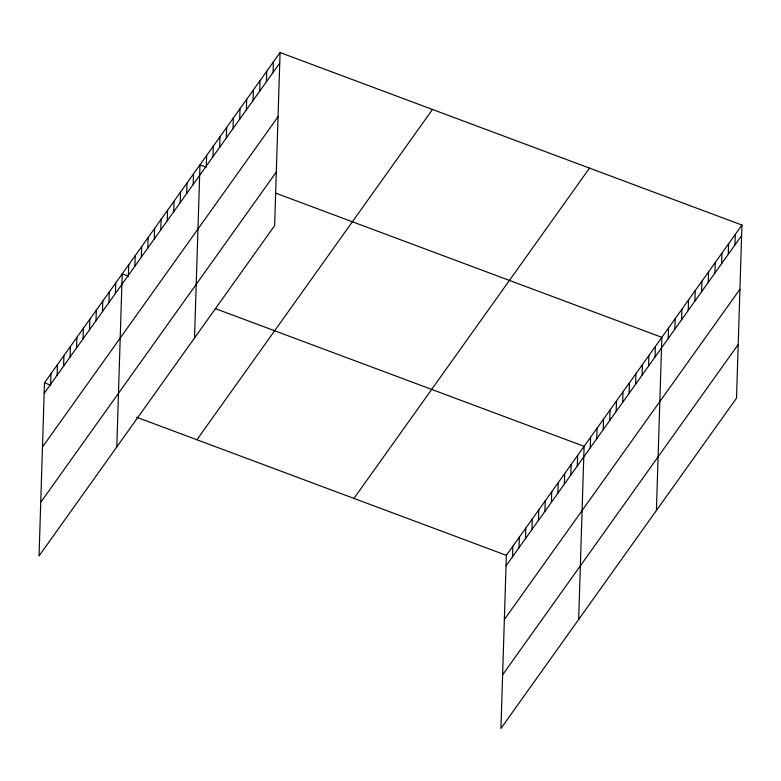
<?xml version="1.0" encoding="UTF-8"?>
<svg xmlns="http://www.w3.org/2000/svg" width="781" height="781" viewBox="0 0 781 781"><rect width="100%" height="100%" fill="white"/><g stroke="black" fill="none" stroke-linecap="round" stroke-linejoin="round"><path stroke-width="1.17" d="M280.067 52.542L44.488 382.827L39.05 555.945L274.629 225.66L280.067 52.542L741.95 225.055L736.512 398.173L500.933 728.458L506.371 555.34L741.95 225.055M50.638 384.301L50.97 373.748M57.12 375.212L57.443 364.659M63.593 366.133L63.925 355.58M70.075 357.044L70.407 346.5M76.548 347.965L76.88 337.412M83.03 338.886L83.362 328.332M89.512 329.797L89.835 319.253M95.985 320.718L96.317 310.164M102.467 311.639L102.799 301.085M108.94 302.55L109.272 291.996M115.422 293.471L115.754 282.917M116.789 446.957L122.227 273.838L128.582 276.21M128.377 275.303L128.709 264.749M134.859 266.223L135.191 255.67M141.332 257.134L141.664 246.581M147.814 248.055L148.146 237.502M154.287 238.976L154.618 228.423M160.769 229.887L161.101 219.334M167.251 220.808L167.583 210.255M173.724 211.719L174.056 201.176M180.206 202.64L180.538 192.087M186.679 193.561L187.01 183.008M193.161 184.472L193.493 173.919M194.528 337.958L199.975 164.84L206.321 167.212M206.311 166.031L206.643 155.478M212.988 156.678L213.32 146.125M219.666 147.316L219.998 136.763M226.344 137.964L226.666 127.41M233.011 128.601L233.343 118.048M239.689 119.239L240.021 108.696M246.366 109.887L246.698 99.333M253.034 100.524L253.366 89.971M259.712 91.172L260.044 80.619M266.389 81.81L266.721 71.256M273.057 72.448L273.389 61.904M512.521 556.804L512.853 546.251M518.994 547.725L519.326 537.172M525.476 538.636L525.808 528.093M531.959 529.557L532.291 519.004M538.431 520.478L538.763 509.925M544.913 511.389L545.245 500.836M551.386 502.31L551.718 491.757M557.868 493.221L558.2 482.678M564.351 484.142L564.683 473.589M570.823 475.063L571.155 464.51M577.305 465.974L577.637 455.421M578.672 619.46L584.11 446.341L215.38 308.622M590.26 447.816L590.592 437.262M596.743 438.727L597.074 428.173M603.215 429.648L603.547 419.094M609.697 420.559L610.029 410.015M616.17 411.48L616.502 400.926M622.652 402.4L622.984 391.847M629.135 393.312L629.466 382.758M635.607 384.232L635.939 373.679M642.089 375.144L642.421 364.6M648.562 366.064L648.894 355.511M655.044 356.985L655.376 346.432M656.411 510.471L661.858 337.343L276.181 193.307M668.194 338.544L668.526 327.991M674.872 329.182L675.204 318.628M681.549 319.829L681.881 309.276M688.217 310.467L688.549 299.914M694.895 301.105L695.227 290.561M701.572 291.752L701.904 281.199M708.24 282.39L708.572 271.837M714.918 273.038L715.25 262.484M721.595 263.675L721.927 253.122M728.273 254.323L728.605 243.77M734.941 244.961L735.272 234.407M44.156 393.38L279.735 63.095M42.477 447.025L278.046 116.74M40.739 502.3L276.318 172.015M196.91 439.752L432.489 109.467M353.949 498.405L589.528 168.12M506.039 565.883L741.618 235.598M504.35 619.538L739.929 289.253M502.622 674.813L738.191 344.528M44.488 382.827L50.843 385.199M136.577 417.22L506.371 555.34"/></g></svg>
